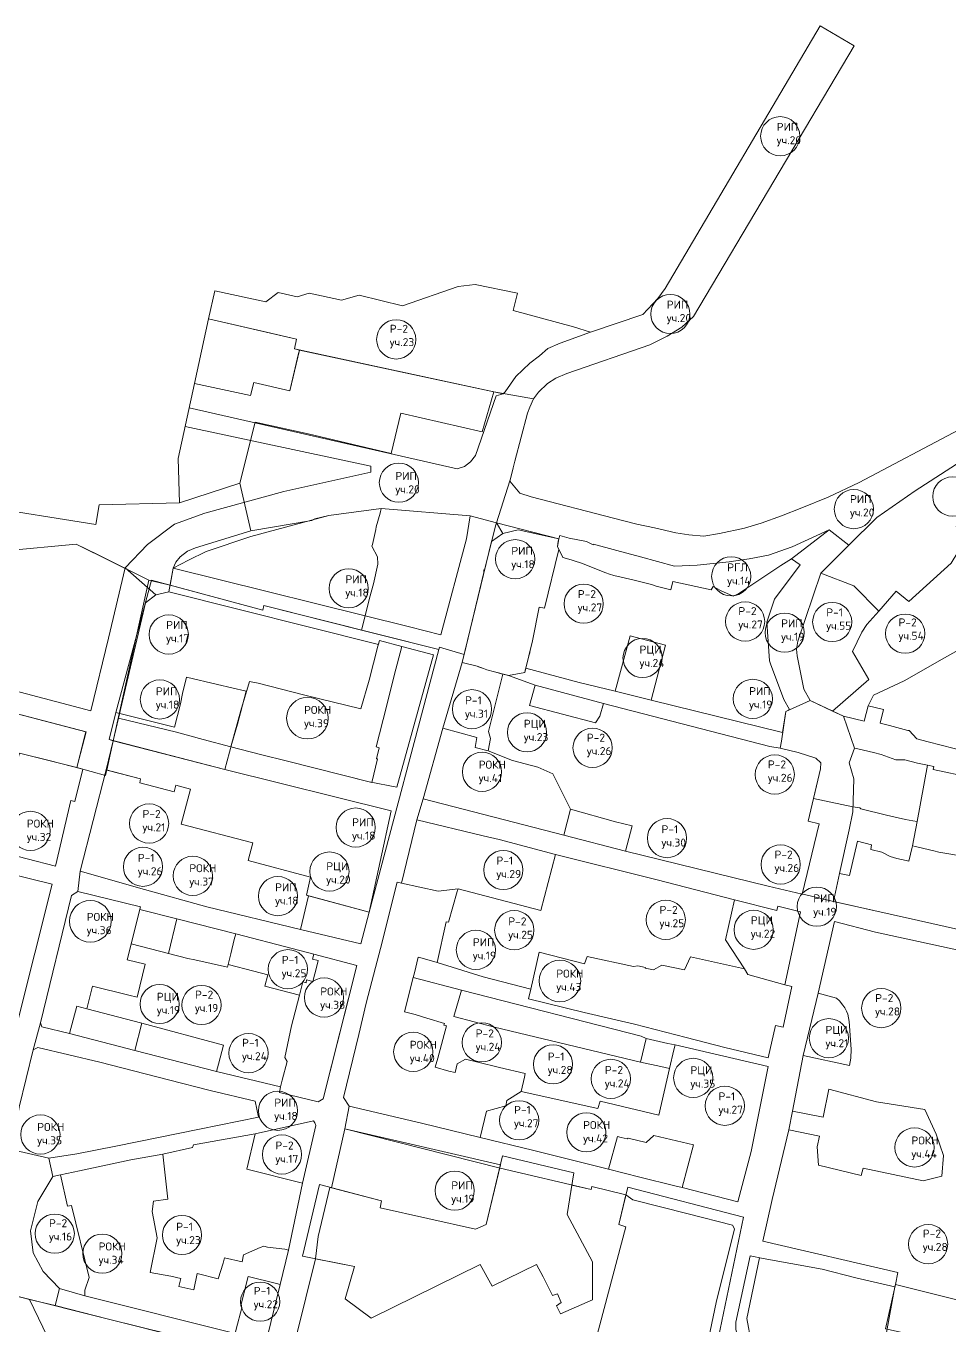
# Model space of a CAD drawing. Extents: x 1391407 to 1399948, y 354865 to 361044.
# Drawn here: x 1394904 to 1395657, y 359984 to 361044 of the extents above; entities that cross this region are included whole.
import ezdxf

# ---------------------------------------------------------------- set-up
doc = ezdxf.new("R2010")
doc.units = 0
doc.header["$MEASUREMENT"] = 0
doc.layers.add('Контура исторический центр для сайта', color=7, linetype='Continuous')
doc.styles.get("Standard").update_dxf_attribs({"font": 'simplex.shx'})

msp = doc.modelspace()

# ---------------------------------------------------------------- linework, layer by layer
at = {"layer": 'Контура исторический центр для сайта', "color": 37, "lineweight": 20, "true_color": 0x7f5f3f}
for points in [[(1395665, 360714.7), (1395583.8, 360671.5), (1395558.4, 360659.6), (1395536.9, 360650.9), (1395520.3, 360644.3), (1395503.7, 360638.4), (1395490.2, 360634.4), (1395469.8, 360630), (1395457, 360627.9), (1395444.8, 360628.9), (1395434.2, 360630.6), (1395416.7, 360634.5), (1395402.3, 360637.7), (1395383.4, 360642.6), (1395316.3, 360660), (1395307, 360662.8), (1395298.9, 360672.8), (1395299.4, 360674.6), (1395301.5, 360683.5), (1395302.8, 360688.9), (1395313.2, 360728.1), (1395315, 360733.1), (1395318.1, 360739.9), (1395322.2, 360745.4), (1395329.4, 360752.5), (1395336.4, 360756.7), (1395345.3, 360760.7), (1395412.9, 360784), (1395427.1, 360791), (1395439, 360798.3), (1395448.5, 360807.1), (1395579.7, 361028.1), (1395552, 361044.2), (1395425.5, 360830), (1395419.6, 360821.8), (1395407.2, 360808.8), (1395364.7, 360794.2), (1395339.8, 360785.2), (1395329.9, 360780.9), (1395322.9, 360775.1), (1395315.1, 360769.1), (1395303.8, 360758), (1395295.1, 360745.5), (1395293.3, 360744.1), (1395287.5, 360742.4), (1395270.9, 360693.7), (1395266.8, 360688.5), (1395261.9, 360684.7), (1395255.7, 360682.8), (1395037.3, 360732.6), (1395033.9, 360717.2), (1395185.3, 360685), (1395185.5, 360680), (1395114.4, 360664.4), (1395049.9, 360646.5), (1395025.3, 360637.5), (1395003.3, 360621.1), (1394984.9, 360602.1), (1395010.1, 360580), (1395020.7, 360582.4), (1395024.2, 360601.6), (1395036.6, 360608.3), (1395051.1, 360615.2), (1395087.6, 360627.6), (1395151.1, 360644.8), (1395193.9, 360650.5), (1395266.5, 360644.4), (1395287.8, 360638.6), (1395293.1, 360630), (1395305.6, 360632.9), (1395338.7, 360625.7), (1395339.5, 360628.4), (1395345.2, 360626.8), (1395347.2, 360626.3), (1395361.3, 360623.4), (1395366.7, 360620.8), (1395367, 360621.4), (1395386, 360616), (1395405.4, 360611), (1395433.1, 360603.3), (1395451.7, 360604.1), (1395477.6, 360606.8), (1395494.1, 360609.2), (1395509.8, 360612.4), (1395529, 360619.2), (1395559.4, 360632.9), (1395575.4, 360620.4), (1395598.3, 360643.1), (1395629.4, 360664.8), (1395700.7, 360710.9)], [(1395124.4, 359974.4), (1395140.2, 360038.1), (1395142.4, 360056.3), (1395152, 360096.4), (1395153.4, 360096), (1395164.3, 360144.2), (1395167.7, 360162.7), (1395163.2, 360169.7), (1395175.6, 360221), (1395181.7, 360246.8), (1395189.3, 360275.7), (1395193.3, 360291.4), (1395206.9, 360345.4), (1395210.5, 360344.7), (1395222.9, 360396.3), (1395228, 360413.5), (1395244, 360471), (1395259.8, 360524.7), (1395283.9, 360623.4), (1395293.1, 360630), (1395287.8, 360638.6), (1395266.5, 360644.4), (1395263.3, 360625.7), (1395242.6, 360547.4), (1395216.9, 360553.7), (1395024.2, 360601.6), (1395020.7, 360582.4), (1395191.5, 360539.4), (1395192.4, 360542.6), (1395210.8, 360537.8), (1395236.6, 360531.1), (1395206.5, 360423.1), (1395184, 360427.4), (1395117.3, 360444.2), (1395095.3, 360449.7), (1395071.3, 360455.8), (1395048.5, 360462), (1395026.9, 360467.9), (1394979.6, 360479.4), (1394975.2, 360460.9), (1395066.2, 360437.5), (1395202.1, 360403.6), (1395184, 360321.1), (1395177.1, 360295.2), (1395128.1, 360306.9), (1395051.7, 360325.3), (1395000.6, 360339.4), (1394948.3, 360354.3), (1394946.3, 360337.8), (1394997.5, 360325.2), (1394997, 360323.2), (1395027, 360315.4), (1395075.3, 360303.3), (1395121.3, 360291.4), (1395138.8, 360286.7), (1395173.9, 360277.5), (1395163.5, 360236.4), (1395146.5, 360168.5), (1395142.3, 360166.3), (1395110.8, 360173.7), (1395111.8, 360178.3), (1395059.6, 360190.9), (1394992.8, 360208.2), (1394939.5, 360222), (1394916.9, 360227.5), (1394915.9, 360230.7), (1394909.8, 360208.6), (1394913.7, 360210.6), (1394964.3, 360198.6), (1395020.2, 360184.1), (1395054.4, 360175.4), (1395091.1, 360166.8), (1395093.6, 360153.6), (1395045.7, 360143.8), (1394977.4, 360130.1), (1394945.4, 360123.7), (1394922.8, 360120.2), (1394926, 360105.3), (1394932.2, 360106.5), (1394947.7, 360109.9), (1394989.5, 360118.9), (1395015.7, 360123.5), (1395040, 360128.8), (1395040.6, 360131.1), (1395090.9, 360140.1), (1395138.5, 360150.7), (1395139.7, 360149.1), (1395140.6, 360146.8), (1395129.5, 360099.9), (1395118.2, 360045.1), (1395111.5, 360017.1), (1395100, 359970.7)], [(1395705.9, 360297.6), (1395632.2, 360314.2), (1395611.4, 360318.7), (1395562.9, 360329.8), (1395567.8, 360352.5), (1395575.6, 360388.1), (1395578.6, 360402.8), (1395579.4, 360429.9), (1395575.7, 360442.9), (1395580, 360454.9), (1395571.1, 360480.8), (1395561.9, 360485.1), (1395543.9, 360493.7), (1395538.7, 360502.9), (1395533.3, 360530.1), (1395532.7, 360535.6), (1395533.6, 360542), (1395552.5, 360597.6), (1395575.4, 360620.4), (1395559.4, 360632.9), (1395528.5, 360609.4), (1395535.6, 360604.4), (1395514.6, 360576.5), (1395508.5, 360557.7), (1395510.6, 360526.2), (1395511.5, 360523.7), (1395522.2, 360494.4), (1395527, 360486.4), (1395523.9, 360484.6), (1395521.3, 360467.6), (1395414, 360494), (1395384.6, 360501.4), (1395355.3, 360508.5), (1395311.8, 360520), (1395311, 360516.5), (1395297.8, 360514.2), (1395319.5, 360506.3), (1395375.3, 360491.2), (1395511, 360456.1), (1395519.4, 360454.8), (1395533.9, 360451.3), (1395548.5, 360446.7), (1395552.6, 360442.8), (1395552.3, 360438), (1395542.1, 360395.3), (1395551.2, 360393), (1395537.3, 360335.7), (1395537.3, 360335.7), (1395509.6, 360342.1), (1395393.2, 360370.7), (1395342.8, 360383.9), (1395228, 360413.5), (1395222.9, 360396.3), (1395276.9, 360383.3), (1395290, 360380.4), (1395336.1, 360368), (1395419.1, 360347.4), (1395482, 360331), (1395516.5, 360322.4), (1395517.3, 360325.8), (1395535.9, 360321.2), (1395523.1, 360261.6), (1395528.9, 360260.3), (1395521.7, 360227), (1395515.6, 360228.4), (1395509.6, 360202), (1395474.1, 360210.5), (1395442.7, 360218.6), (1395400.4, 360229.5), (1395359.4, 360239.1), (1395313.9, 360250.3), (1395316, 360258), (1395277, 360268.3), (1395239.4, 360279.8), (1395227.3, 360283.5), (1395224.1, 360284.3), (1395220.9, 360271.5), (1395219.9, 360267.7), (1395259.3, 360257.2), (1395405.8, 360219.9), (1395410, 360217.9), (1395427.6, 360213.9), (1395433.7, 360212.8), (1395509.5, 360195.1), (1395495.7, 360125.6), (1395484.9, 360084.5), (1395439.5, 360096.3), (1395433.4, 360097.7), (1395404.9, 360104.6), (1395379.2, 360111.1), (1395317.2, 360126.7), (1395274.7, 360137.2), (1395226.6, 360148.9), (1395167.7, 360162.7), (1395164.3, 360144.2), (1395291, 360112), (1395365, 360094.6), (1395365.7, 360097), (1395393.5, 360090.2), (1395399.2, 360086.2), (1395444.3, 360074.8), (1395480.3, 360065.5), (1395482.1, 360062.5), (1395467.2, 360002.4), (1395458.4, 359960.7)], [(1394898.4, 360161.7), (1394909.8, 360208.6), (1394915.9, 360230.7), (1394941.3, 360334.7), (1394946.3, 360337.8), (1394948.3, 360354.3), (1394969.5, 360437.2), (1394975.2, 360460.9), (1395001.5, 360573.5), (1395010.1, 360580), (1394984.9, 360602.1), (1394971.4, 360544.6), (1394957, 360485.3), (1394741.6, 360542.1)], [(1394812.5, 360504.9), (1394953.1, 360468.1), (1394945.6, 360438.9), (1394950.3, 360437.7), (1394943.9, 360411.4), (1394940.7, 360412.2), (1394928.2, 360358.6), (1394881.6, 360370.4)], [(1394868.9, 360357.8), (1394925.5, 360343.8), (1394897.2, 360231.3)], [(1395495.6, 359970.4), (1395492.1, 359989.3), (1395502.4, 360039), (1395553.5, 360029.5), (1395581.1, 360022.6), (1395613, 360015.1), (1395613.5, 360017.1), (1395615.3, 360026.9), (1395505.1, 360052.6), (1395512.7, 360086.5), (1395526.4, 360143.2), (1395529.4, 360158.7), (1395538.2, 360203.9), (1395550.2, 360254.9), (1395563.6, 360313.4), (1395597.1, 360304.7), (1395686, 360285.3)], [(1394895.5, 360007.8), (1394906.9, 360005), (1394927.8, 359999.9), (1394931.5, 360013.8), (1394918, 360027.7), (1394910, 360043), (1394907.8, 360060.9), (1394913.8, 360084.9), (1394926, 360105.3), (1394922.8, 360120.2), (1394893, 360127.1)], [(1395074.7, 359977), (1394952.1, 360007.9), (1394931.5, 360013.8), (1394927.8, 359999.9), (1394971.3, 359988.9), (1395093.5, 359958.5)]]:
    msp.add_lwpolyline(points, dxfattribs=at)
at = {"layer": 'Контура исторический центр для сайта', "color": 140, "lineweight": 20, "true_color": 0x00bfff}
for points in [[(1395301.6, 360811.9), (1395304.9, 360826), (1395270.6, 360833.1), (1395256.6, 360831.5), (1395211.2, 360815.7), (1395175.9, 360824.6), (1395161.5, 360820.5), (1395135.2, 360826.2), (1395125.4, 360823.2), (1395109.8, 360826.7), (1395099.7, 360819), (1395058, 360828), (1395053, 360805.2), (1395124.8, 360788.5), (1395123.1, 360780.6), (1395293.3, 360744.1), (1395295.1, 360745.5), (1395303.8, 360758), (1395315.1, 360769.1), (1395322.9, 360775.1), (1395329.9, 360780.9), (1395339.8, 360785.2), (1395364.7, 360794.2), (1395350.7, 360798.6), (1395301.6, 360811.9)], [(1395311.8, 360520), (1395355.3, 360508.5), (1395384.6, 360501.4), (1395396.9, 360546.6), (1395425.9, 360538.9), (1395414, 360494), (1395521.3, 360467.6), (1395523.9, 360484.6), (1395527, 360486.4), (1395522.2, 360494.4), (1395511.5, 360523.7), (1395510.6, 360526.2), (1395508.5, 360557.7), (1395514.6, 360576.5), (1395535.6, 360604.4), (1395528.5, 360609.4), (1395519.8, 360603.8), (1395485.7, 360580.9), (1395483.9, 360580.2), (1395481, 360578.9), (1395470.7, 360583.4), (1395464.6, 360586.8), (1395463.1, 360584), (1395431.7, 360590.8), (1395430, 360584.1), (1395418.2, 360587), (1395414.4, 360588.4), (1395399, 360592.2), (1395383.7, 360595.7), (1395380.1, 360596.7), (1395377.1, 360597.8), (1395366.9, 360602.1), (1395359.5, 360605.1), (1395357.2, 360605.8), (1395351.2, 360607.7), (1395348.7, 360608.6), (1395341.9, 360610.3), (1395338.8, 360616.9), (1395327.1, 360569.1), (1395322.6, 360569.9), (1395317.4, 360542.5), (1395311.8, 360520)], [(1395658.7, 360605.7), (1395624.4, 360574.5), (1395614, 360583), (1395599.7, 360566.6), (1395590, 360555.6), (1395586, 360549.6), (1395578.4, 360533.8), (1395591.7, 360510.8), (1395561.9, 360485.1), (1395571.1, 360480.8), (1395587.9, 360476.8)], [(1395587.9, 360476.8), (1395591, 360489.4), (1395595.5, 360498.1), (1395620.6, 360509.8), (1395653.3, 360528.6), (1395691.1, 360549.7)], [(1395509.6, 360342.1), (1395537.3, 360335.7), (1395551.2, 360393), (1395542.1, 360395.3), (1395552.3, 360438), (1395552.6, 360442.8), (1395548.5, 360446.7), (1395533.9, 360451.3), (1395519.4, 360454.8), (1395511, 360456.1), (1395375.3, 360491.2), (1395372.3, 360480.8), (1395368.6, 360475.4), (1395314.9, 360489.6), (1395319.5, 360506.3), (1395297.8, 360514.2), (1395293.2, 360515.3), (1395281.3, 360468.4), (1395283, 360462.8), (1395281.2, 360452.6), (1395300.9, 360444.8), (1395321.7, 360439.3), (1395333.8, 360433.8), (1395348.2, 360405), (1395384.9, 360394.8), (1395398.7, 360391.3), (1395393.2, 360370.7), (1395509.6, 360342.1)], [(1395128.1, 360306.9), (1395134.5, 360334.4), (1395132.8, 360334.9), (1395136.1, 360349.6), (1395085.3, 360363.1), (1395089, 360377.5), (1395030.6, 360392.9), (1395038.3, 360421.3), (1395026.3, 360424.6), (1395024.8, 360419.2), (1394996.8, 360426.5), (1394997.6, 360429.7), (1394969.5, 360437.2), (1394948.3, 360354.3), (1395000.6, 360339.4), (1395051.7, 360325.3), (1395128.1, 360306.9)], [(1395316, 360258), (1395322.7, 360288.4), (1395359.6, 360278.7), (1395361.9, 360284.7), (1395399.7, 360276.6), (1395403.3, 360277.3), (1395409.4, 360275.7), (1395409.3, 360275.4), (1395416, 360273.8), (1395422.7, 360277.6), (1395441.2, 360274), (1395446.2, 360284.6), (1395490.1, 360274.6), (1395474.6, 360298.4), (1395482, 360331), (1395419.1, 360347.4), (1395336.1, 360368), (1395324.1, 360322.3), (1395256.5, 360339.9), (1395255.9, 360337.9), (1395248.8, 360312.7), (1395246.9, 360313.2), (1395239.4, 360279.8), (1395239.4, 360279.8), (1395277, 360268.3), (1395316, 360258)], [(1394868.9, 360357.8), (1394925.5, 360343.8), (1394897.2, 360231.3), (1394793.6, 360258.6), (1394802.3, 360295.8), (1394850.6, 360283.8), (1394855.2, 360303.4), (1394868.9, 360357.8)], [(1395691.8, 359997.5), (1395613.5, 360017.1), (1395615.3, 360026.9), (1395505.1, 360052.6), (1395512.7, 360086.5), (1395526.4, 360143.2), (1395551.3, 360138.1), (1395549.6, 360129.4), (1395550.6, 360114.5), (1395585.4, 360106.1), (1395587.1, 360112.1), (1395636.1, 360101.6), (1395651.2, 360105.4), (1395652.6, 360122.4), (1395646.7, 360139.9), (1395637.3, 360159.9), (1395597.8, 360166.3), (1395558.9, 360176.6), (1395554.3, 360153.6), (1395529.4, 360158.7), (1395538.2, 360203.9), (1395575.9, 360195.8), (1395576.9, 360201.8), (1395577.2, 360209.3), (1395575.5, 360231.7), (1395574.4, 360237.8), (1395573.4, 360240.3), (1395572, 360243), (1395570.5, 360245.1), (1395567.7, 360248.5), (1395565.4, 360250.7), (1395550.2, 360254.9), (1395563.6, 360313.4), (1395597.1, 360304.7), (1395686, 360285.3)], [(1394958.4, 360260.7), (1394953.8, 360242.2), (1394998.5, 360230.3), (1395065.3, 360212.4), (1395061.2, 360197), (1395059.6, 360190.9), (1395111.8, 360178.3), (1395113.1, 360183.9), (1395117, 360199.1), (1395115.1, 360202.4), (1395120.7, 360228.1), (1395121.9, 360233.5), (1395127.1, 360253.2), (1395098.8, 360260.6), (1395101.3, 360269.7), (1395089.9, 360272.8), (1395069, 360278.3), (1395068.4, 360276.1), (1395041.7, 360282), (1395036.2, 360283.2), (1395020.3, 360287.3), (1394989.8, 360295), (1394986.5, 360282.2), (1395001.2, 360278.4), (1394994.7, 360251.7), (1394988, 360253.1), (1394958.4, 360260.7)], [(1395259.3, 360257.2), (1395219.9, 360267.7), (1395212.8, 360239.5), (1395221.6, 360237.4), (1395231.2, 360234.4), (1395245.4, 360230), (1395245, 360228.8), (1395247.2, 360228.2), (1395240, 360201.7), (1395237.8, 360194.4), (1395249.1, 360191.2), (1395254.3, 360190), (1395255.8, 360197.2), (1395262.6, 360201.1), (1395272.7, 360198.6), (1395290.3, 360194.2), (1395311.2, 360189.4), (1395310.7, 360186.3), (1395308.1, 360174.6), (1395370.7, 360160.7), (1395372.5, 360166.8), (1395420.3, 360155.4), (1395429, 360193.3), (1395422, 360195), (1395405.4, 360198.6), (1395286.3, 360227.1), (1395253.1, 360235.9), (1395259.3, 360257.2)], [(1395129.5, 360099.9), (1395140.6, 360146.8), (1395139.7, 360149.1), (1395138.5, 360150.7), (1395090.9, 360140.1), (1395084.2, 360111.1), (1395129.5, 360099.9)], [(1394952.1, 360007.9), (1394952, 360012.4), (1394955.6, 360022.8), (1394941.3, 360081.7), (1394937.8, 360081), (1394932.2, 360106.5), (1394926, 360105.3), (1394913.8, 360084.9), (1394907.8, 360060.9), (1394910, 360043), (1394918, 360027.7), (1394931.5, 360013.8), (1394952.1, 360007.9)]]:
    msp.add_lwpolyline(points, dxfattribs=at)
at = {"layer": 'Контура исторический центр для сайта', "color": 55, "lineweight": 20, "true_color": 0xa5a552}
for points in [[(1395053, 360805.2), (1395041.6, 360752.5), (1395087.2, 360742.5), (1395089.8, 360753.2), (1395119.3, 360746.4), (1395127.1, 360779.7), (1395123, 360780.6), (1395124.8, 360788.5), (1395100.2, 360794.2), (1395053, 360805.2)], [(1395127.1, 360779.7), (1395126.2, 360775.7), (1395119.3, 360746.4), (1395089.8, 360753.2), (1395087.2, 360742.5), (1395041.6, 360752.5), (1395028.3, 360691.2), (1395029.4, 360654.9), (1395078.6, 360671), (1395090.9, 360720.8), (1395134.2, 360711.2), (1395202.1, 360695.2), (1395209.8, 360728.3), (1395276.3, 360713.1), (1395285.8, 360745.7), (1395127.1, 360779.7)], [(1394865.3, 360652.7), (1394961.1, 360637.4), (1394963.8, 360653.5), (1395029.4, 360654.9), (1395078.6, 360671), (1395087.5, 360632.2), (1395042.4, 360618.4), (1395035.8, 360615.6), (1395029.7, 360610.9), (1395026.4, 360606.6), (1395024.2, 360601.6), (1395021.6, 360587.8), (1395004.4, 360591.8), (1394945.1, 360621.4), (1394887.1, 360615.9)], [(1395193.9, 360650.5), (1395167.5, 360646.8), (1395151.1, 360644.8), (1395139.6, 360642.1), (1395137.3, 360640.5), (1395087.5, 360632.2), (1395042.4, 360618.4), (1395035.8, 360615.6), (1395029.7, 360610.9), (1395026.4, 360606.6), (1395024.2, 360601.6), (1395021.6, 360587.9), (1395097.2, 360567.4), (1395098.1, 360571.2), (1395177.9, 360551.2), (1395180.9, 360563.8), (1395184.2, 360577.3), (1395187.5, 360588.8), (1395191.2, 360604.9), (1395190.9, 360610.9), (1395186.3, 360619.7), (1395186.8, 360621), (1395189.4, 360633.3), (1395189.7, 360635.5), (1395192.9, 360646.6), (1395193.9, 360650.5)], [(1395338.7, 360625.7), (1395287.8, 360638.6), (1395287, 360636.2), (1395278.1, 360600.2), (1395277.7, 360600.3), (1395277.5, 360598.3), (1395261.4, 360531.2), (1395259.8, 360524.7), (1395272, 360521.6), (1395277.4, 360519.8), (1395280.1, 360518.8), (1395286.4, 360517.1), (1395296.9, 360514.4), (1395297.8, 360514.2), (1395310.9, 360516.5), (1395311.6, 360519.5), (1395311.8, 360520), (1395314.3, 360530.1), (1395314.6, 360531.5), (1395314.7, 360531.6), (1395315.4, 360534.4), (1395317.4, 360542.5), (1395322.6, 360569.9), (1395327.1, 360569.1), (1395338.8, 360616.9), (1395337.7, 360619.3), (1395338.1, 360623.7), (1395338.7, 360625.7)], [(1395006.4, 360592), (1395097.2, 360567.4), (1395098.1, 360571.2), (1395240.9, 360535.3), (1395184, 360321.1), (1395132.8, 360334.9), (1395136.1, 360349.6), (1395085.3, 360363.1), (1395089, 360377.5), (1395030.6, 360392.9), (1395038.3, 360421.3), (1395026.3, 360424.6), (1395024.8, 360419.2), (1394996.8, 360426.5), (1394997.6, 360429.7), (1394980.6, 360434.1), (1394970, 360436.9), (1394975.3, 360460.9), (1394971.8, 360461.8), (1394977.4, 360483.8), (1395006.4, 360592)], [(1395691.1, 360549.7), (1395653.3, 360528.6), (1395620.6, 360509.8), (1395595.5, 360498.1), (1395591, 360489.4), (1395603.5, 360486.5), (1395600.9, 360475.3), (1395608.6, 360473.3), (1395617.6, 360470.9), (1395623.6, 360469.3), (1395624.5, 360469.1), (1395630.9, 360462.5), (1395640.2, 360459.9), (1395682.5, 360449.2)], [(1394710.1, 360525.1), (1394811.3, 360501.2), (1394812.5, 360504.9), (1394952.9, 360468.1), (1394945.6, 360438.9), (1394898.8, 360450.6), (1394884.5, 360394.9), (1394848.2, 360404), (1394847.4, 360400.6), (1394841.1, 360402), (1394836.7, 360386.2), (1394804.8, 360395.1), (1394802.3, 360397.3), (1394808.1, 360420.1), (1394740.3, 360439.1), (1394737, 360445.1), (1394738.8, 360452.8), (1394729.2, 360455.7), (1394694.6, 360465.1), (1394710.1, 360525.1)], [(1395034.9, 360512.8), (1395060.4, 360506.8), (1395083.7, 360501.2), (1395079.1, 360483.6), (1395076.6, 360474.3), (1395072, 360458.7), (1395066.2, 360437.3), (1394971.8, 360461.8), (1394977.4, 360483.8), (1395025.2, 360472), (1395030, 360491.1), (1395031.7, 360499.5), (1395034.9, 360512.8)], [(1395682.5, 360449.2), (1395640.2, 360459.9), (1395630.9, 360462.5), (1395624.5, 360469.1), (1395623.6, 360469.3), (1395617.6, 360470.9), (1395608.6, 360473.3), (1395600.9, 360475.3), (1395603.5, 360486.5), (1395591, 360489.4), (1395587.9, 360476.8), (1395571.1, 360480.8), (1395580, 360454.9), (1395582.7, 360454.3), (1395595.4, 360451.2), (1395601.6, 360449.7), (1395613.6, 360445.3), (1395620.9, 360445.2), (1395631.3, 360442.6), (1395639.6, 360440.9), (1395644.6, 360439.8), (1395644.1, 360437.5), (1395658.3, 360434.3)], [(1395660.3, 360368.1), (1395648.8, 360369.8), (1395644.6, 360370.9), (1395631.9, 360373.9), (1395629.7, 360374.5), (1395627.4, 360375), (1395627.1, 360374.1), (1395627.1, 360373.9), (1395624.4, 360362.5), (1395622.2, 360363), (1395614.4, 360364.9), (1395609, 360366.3), (1395602.2, 360369.9), (1395593.3, 360372), (1395593.9, 360376), (1395582.4, 360378.8), (1395576, 360350.9), (1395567.8, 360352.5), (1395562.9, 360329.8), (1395564.3, 360329.5), (1395611.4, 360318.7), (1395632.2, 360314.2), (1395705.9, 360297.6)], [(1395153.4, 360096), (1395194.1, 360085.5), (1395193, 360079.7), (1395270.7, 360062.2), (1395279.6, 360066), (1395291.2, 360114.8), (1395164.3, 360144.2), (1395153.4, 360096)], [(1395124.4, 359974.4), (1395140.2, 360038.1), (1395172.1, 360031.9), (1395164.4, 360005.3), (1395185.7, 359989.6), (1395274.6, 360033.3), (1395284.5, 360015.7), (1395320.4, 360033.3), (1395326.1, 360023.5), (1395333.6, 360008.2), (1395337.8, 360009.4), (1395340.6, 360002.3), (1395336.9, 359999.8), (1395340.1, 359993.2), (1395366.2, 360004.6), (1395366.1, 360035.6), (1395345.5, 360074.2), (1395349.3, 360098.1), (1395365, 360094.6), (1395365.7, 360097), (1395393.5, 360090.2), (1395387.7, 360066), (1395393.5, 360064.2), (1395365, 359957.5)], [(1395691.8, 359997.5), (1395645, 360009.3), (1395613.5, 360017.1), (1395612.7, 360013.7), (1395605.2, 359980.9), (1395631, 359975.1), (1395633.1, 359968.4), (1395631.5, 359961.2), (1395648.3, 359956.9), (1395646.4, 359949), (1395678.5, 359941.1)], [(1395073.5, 359880.8), (1395074.4, 359880.6), (1395088.9, 359939), (1395093.8, 359958.2), (1394971.3, 359988.9), (1394895.5, 360007.8), (1394881, 359997.8), (1394884.3, 359984.4), (1394908.5, 359918.8), (1394911.6, 359891.9), (1394911.8, 359890.6), (1394913.2, 359890.4), (1394944.5, 359882.6), (1394949.2, 359867.9), (1394950.5, 359880.4), (1394947.3, 359898), (1394980.7, 359890.3), (1394975.9, 359871.9), (1395064.4, 359849.3), (1395065.1, 359852.3), (1395067.9, 359852.8), (1395072, 359868.8), (1395070.7, 359869.1), (1395073.5, 359880.8)]]:
    msp.add_lwpolyline(points, dxfattribs=at)
at = {"layer": 'Контура исторический центр для сайта', "color": 7, "lineweight": 20}
for points in [[(1395285.8, 360745.7), (1395276.3, 360713.1), (1395209.8, 360728.3), (1395202.1, 360695.2), (1395134.2, 360711.2), (1395090.9, 360720.8), (1395078.6, 360671), (1395087.5, 360632.2), (1395137.3, 360640.5), (1395139.6, 360642.1), (1395151.1, 360644.8), (1395167.5, 360646.8), (1395193.9, 360650.5), (1395266.5, 360644.4), (1395287.8, 360638.6), (1395298.9, 360672.9), (1395299.4, 360674.6), (1395301.5, 360683.5), (1395302.8, 360688.9), (1395313.2, 360728.1), (1395315, 360733.1), (1395318.1, 360739.9), (1395285.8, 360745.7)], [(1395193.9, 360650.5), (1395192.9, 360646.6), (1395189.7, 360635.5), (1395189.4, 360633.3), (1395186.8, 360621), (1395186.3, 360619.7), (1395190.9, 360610.9), (1395191.2, 360604.9), (1395187.5, 360588.8), (1395184.2, 360577.3), (1395180.9, 360563.8), (1395177.9, 360551.2), (1395240.9, 360535.3), (1395241.4, 360537.1), (1395261.4, 360531.2), (1395277.5, 360598.3), (1395277.7, 360600.3), (1395278.1, 360600.2), (1395287, 360636.2), (1395287.8, 360638.6), (1395266.5, 360644.4), (1395193.9, 360650.5)], [(1394726.3, 360597.8), (1394753, 360589.7), (1394760.2, 360612), (1394771.5, 360610.7), (1394794.3, 360604.5), (1394797.3, 360615.3), (1394803, 360626.1), (1394859.5, 360630.4), (1394864.2, 360612), (1394887.1, 360615.9), (1394945.1, 360621.4), (1394962.5, 360612.8), (1395004.4, 360591.8), (1394968.9, 360432.5), (1394945.6, 360438.9), (1394952.9, 360468.1), (1394812.5, 360504.9), (1394811.3, 360501.2), (1394710.1, 360525.1), (1394718.3, 360557.1), (1394726.3, 360597.8)], [(1395034.9, 360512.8), (1395060.4, 360506.8), (1395083.7, 360501.2), (1395079.1, 360483.6), (1395076.6, 360474.3), (1395072, 360458.7), (1395066.2, 360437.3), (1394971.8, 360461.8), (1394977.4, 360483.8), (1395025.2, 360472), (1395030, 360491.1), (1395031.7, 360499.5), (1395034.9, 360512.8)], [(1395631.1, 360394.9), (1395639.6, 360440.9), (1395631.3, 360442.6), (1395620.9, 360445.2), (1395613.6, 360445.3), (1395601.6, 360449.7), (1395595.4, 360451.2), (1395582.7, 360454.3), (1395580, 360454.9), (1395571.1, 360480.8), (1395543.9, 360493.7), (1395523.9, 360484.6), (1395520.3, 360460.6), (1395519.4, 360454.8), (1395533.9, 360451.3), (1395548.5, 360446.7), (1395552.6, 360442.8), (1395552.3, 360438), (1395546.5, 360413.6), (1395578.7, 360407), (1395580.6, 360406.7), (1395582.4, 360406.4), (1395584.4, 360406.1), (1395585.1, 360405.2), (1395606.2, 360400.2), (1395621.6, 360396.6), (1395627.6, 360395.5), (1395631.1, 360394.9)], [(1395631.1, 360394.9), (1395639.6, 360440.9), (1395631.3, 360442.6), (1395620.9, 360445.2), (1395613.6, 360445.3), (1395601.6, 360449.7), (1395595.4, 360451.2), (1395582.7, 360454.3), (1395580, 360454.9), (1395571.1, 360480.8), (1395543.9, 360493.7), (1395523.9, 360484.6), (1395520.3, 360460.6), (1395519.4, 360454.8), (1395533.9, 360451.3), (1395548.5, 360446.7), (1395552.6, 360442.8), (1395552.3, 360438), (1395546.5, 360413.6), (1395578.7, 360407), (1395580.6, 360406.7), (1395582.4, 360406.4), (1395584.4, 360406.1), (1395585.1, 360405.2), (1395606.2, 360400.2), (1395621.6, 360396.6), (1395627.6, 360395.5), (1395631.1, 360394.9)], [(1395669.3, 360366), (1395688.8, 360379.3), (1395688.4, 360386.3), (1395688.2, 360390.9), (1395686.3, 360425.1), (1395686.2, 360428.2), (1395666.5, 360432.7), (1395660.6, 360433.8), (1395658.3, 360434.3), (1395644.1, 360437.5), (1395644.6, 360439.8), (1395639.6, 360440.9), (1395631.1, 360394.9), (1395627.4, 360375), (1395629.7, 360374.5), (1395631.9, 360373.9), (1395644.6, 360370.9), (1395648.8, 360369.8), (1395660.3, 360368.1), (1395669.3, 360366)], [(1395669.3, 360366), (1395688.8, 360379.3), (1395688.4, 360386.3), (1395688.2, 360390.9), (1395686.3, 360425.1), (1395686.2, 360428.2), (1395666.5, 360432.7), (1395660.6, 360433.8), (1395658.3, 360434.3), (1395644.1, 360437.5), (1395644.6, 360439.8), (1395639.6, 360440.9), (1395631.1, 360394.9), (1395627.4, 360375), (1395629.7, 360374.5), (1395631.9, 360373.9), (1395644.6, 360370.9), (1395648.8, 360369.8), (1395660.3, 360368.1), (1395669.3, 360366)], [(1395624.4, 360362.5), (1395627.1, 360373.9), (1395627.1, 360374.1), (1395627.4, 360375), (1395631.1, 360394.9), (1395627.6, 360395.5), (1395621.6, 360396.6), (1395606.2, 360400.2), (1395585.1, 360405.2), (1395584.4, 360406.1), (1395582.4, 360406.4), (1395580.6, 360406.7), (1395578.7, 360407), (1395546.5, 360413.6), (1395542.1, 360395.3), (1395551.2, 360393.1), (1395537.3, 360335.7), (1395539.1, 360335.3), (1395562.9, 360329.8), (1395567.8, 360352.5), (1395576, 360350.9), (1395582.4, 360378.8), (1395593.9, 360376), (1395593.3, 360372), (1395602.2, 360369.9), (1395609, 360366.3), (1395614.4, 360364.9), (1395622.2, 360363), (1395624.4, 360362.5)], [(1395624.4, 360362.5), (1395627.1, 360373.9), (1395627.1, 360374.1), (1395627.4, 360375), (1395631.1, 360394.9), (1395627.6, 360395.5), (1395621.6, 360396.6), (1395606.2, 360400.2), (1395585.1, 360405.2), (1395584.4, 360406.1), (1395582.4, 360406.4), (1395580.6, 360406.7), (1395578.7, 360407), (1395546.5, 360413.6), (1395542.1, 360395.3), (1395551.2, 360393.1), (1395537.3, 360335.7), (1395539.1, 360335.3), (1395562.9, 360329.8), (1395567.8, 360352.5), (1395576, 360350.9), (1395582.4, 360378.8), (1395593.9, 360376), (1395593.3, 360372), (1395602.2, 360369.9), (1395609, 360366.3), (1395614.4, 360364.9), (1395622.2, 360363), (1395624.4, 360362.5)], [(1395350.9, 360108.3), (1395345.5, 360074.2), (1395366.1, 360035.6), (1395366.2, 360004.6), (1395340.1, 359993.2), (1395336.9, 359999.8), (1395340.6, 360002.3), (1395337.8, 360009.4), (1395333.6, 360008.2), (1395326.1, 360023.5), (1395320.4, 360033.3), (1395284.5, 360015.7), (1395274.6, 360033.3), (1395185.7, 359989.6), (1395164.4, 360005.3), (1395172.1, 360031.9), (1395129.7, 360040.2), (1395143.4, 360098.6), (1395194.1, 360085.5), (1395193, 360079.7), (1395270.7, 360062.2), (1395279.6, 360066), (1395292.9, 360122), (1395350.9, 360108.3)], [(1395395, 360096.6), (1395387.7, 360066), (1395393.5, 360064.2), (1395365, 359957.5), (1395378.3, 359926.3), (1395464.8, 359954.6), (1395489.5, 360072), (1395395, 360096.6)], [(1395494.8, 360040.4), (1395505.4, 360038.4), (1395553.5, 360029.5), (1395581.1, 360022.6), (1395613, 360015.1), (1395606.1, 359977.9), (1395597, 359940.7), (1395593.9, 359929.7), (1395502.4, 359954.2), (1395494.9, 359959.6), (1395488.8, 359966.7), (1395485.4, 359972.9), (1395483.2, 359980.3), (1395483.1, 359986.3), (1395494.8, 360040.4)]]:
    msp.add_lwpolyline(points, dxfattribs=at)
at = {"layer": 'Контура исторический центр для сайта', "color": 30, "lineweight": 20, "true_color": 0xff7f00}
for points in [[(1395552.5, 360597.6), (1395579.3, 360587.4), (1395599.7, 360566.6), (1395614, 360583), (1395624.4, 360574.5), (1395658.7, 360605.7), (1395670.5, 360625), (1395663, 360635.7), (1395718.3, 360686.5), (1395721.9, 360683), (1395757.6, 360705.3), (1395739.5, 360735.4), (1395724.8, 360726.3), (1395700.7, 360710.9), (1395629.4, 360664.8), (1395598.3, 360643.1), (1395575.4, 360620.4), (1395552.5, 360597.6)], [(1395384.6, 360501.4), (1395414, 360494), (1395425.9, 360539), (1395396.9, 360546.6), (1395384.6, 360501.4)], [(1395319.5, 360506.3), (1395375.3, 360491.2), (1395372.3, 360480.8), (1395368.6, 360475.4), (1395314.9, 360489.6), (1395319.5, 360506.3)], [(1395128.1, 360306.9), (1395134.5, 360334.4), (1395184, 360321.1), (1395177.1, 360295.2), (1395128.1, 360306.9)], [(1395482, 360331), (1395474.6, 360298.4), (1395490.1, 360274.6), (1395493, 360270.2), (1395523.1, 360261.6), (1395535.9, 360321.2), (1395517.3, 360325.8), (1395516.5, 360322.4), (1395482, 360331)], [(1395565.4, 360250.7), (1395550.2, 360254.9), (1395538.2, 360203.9), (1395575.9, 360195.8), (1395576.9, 360201.8), (1395577.2, 360209.3), (1395575.5, 360231.7), (1395574.4, 360237.8), (1395573.4, 360240.3), (1395572, 360243), (1395570.5, 360245.1), (1395567.7, 360248.5), (1395565.4, 360250.7)], [(1394939.5, 360222), (1394992.8, 360208.2), (1394998.5, 360230.3), (1394953.8, 360242.2), (1394945.4, 360244.2), (1394939.5, 360222)], [(1395429, 360193.3), (1395422, 360195), (1395405.4, 360198.6), (1395410, 360217.9), (1395427.6, 360213.9), (1395433.7, 360212.8), (1395432.6, 360208.7), (1395429, 360193.3)]]:
    msp.add_lwpolyline(points, dxfattribs=at)
at = {"layer": 'Контура исторический центр для сайта', "color": 76, "lineweight": 20, "true_color": 0x3f7f00}
msp.add_lwpolyline([(1395481, 360578.9), (1395470.7, 360583.4), (1395464.6, 360586.8), (1395463.1, 360584), (1395431.7, 360590.8), (1395430, 360584.1), (1395418.2, 360587), (1395414.4, 360588.4), (1395399, 360592.2), (1395383.7, 360595.7), (1395380.1, 360596.7), (1395377.1, 360597.8), (1395366.9, 360602.1), (1395359.5, 360605.1), (1395357.2, 360605.8), (1395351.2, 360607.7), (1395348.7, 360608.6), (1395341.9, 360610.3), (1395337.7, 360619.3), (1395338.7, 360625.7), (1395339.5, 360628.4), (1395345.2, 360626.8), (1395347.2, 360626.3), (1395361.3, 360623.4), (1395366.7, 360620.8), (1395367, 360621.4), (1395386, 360616), (1395405.4, 360611), (1395433.1, 360603.3), (1395451.7, 360604.1), (1395477.6, 360606.8), (1395494.1, 360609.2), (1395509.8, 360612.4), (1395529, 360619.2), (1395559.4, 360632.9), (1395528.5, 360609.4), (1395519.8, 360603.8), (1395485.7, 360580.9), (1395483.9, 360580.2), (1395481, 360578.9)], dxfattribs=at)
at = {"layer": 'Контура исторический центр для сайта', "color": 40, "lineweight": 20, "true_color": 0xf8d731}
for points in [[(1395599.7, 360566.6), (1395590, 360555.6), (1395586, 360549.6), (1395578.4, 360533.8), (1395591.7, 360510.8), (1395561.9, 360485.1), (1395543.9, 360493.7), (1395538.7, 360502.9), (1395533.3, 360530.1), (1395532.7, 360535.6), (1395533.6, 360542), (1395552.5, 360597.6), (1395579.3, 360587.4), (1395599.7, 360566.6)], [(1395281.2, 360452.6), (1395283, 360462.8), (1395281.3, 360468.4), (1395293.2, 360515.3), (1395286.4, 360517.1), (1395280.1, 360518.8), (1395277.4, 360519.8), (1395273.3, 360521.1), (1395272, 360521.6), (1395259.8, 360524.7), (1395244, 360471), (1395271.8, 360463.4), (1395270.6, 360455.3), (1395281.2, 360452.6)], [(1395342.8, 360383.9), (1395393.2, 360370.7), (1395398.7, 360391.3), (1395384.9, 360394.8), (1395348.2, 360405), (1395342.8, 360383.9)], [(1395210.5, 360344.7), (1395222.9, 360396.3), (1395276.9, 360383.3), (1395290, 360380.4), (1395336.1, 360368), (1395324.1, 360322.3), (1395256.5, 360339.9), (1395240.4, 360338.2), (1395210.5, 360344.7)], [(1395020.3, 360287.3), (1395027, 360315.4), (1394997, 360323.2), (1394989.8, 360295), (1395020.3, 360287.3)], [(1395075.3, 360303.3), (1395074, 360298.6), (1395071.2, 360287.1), (1395069, 360278.3), (1395089.9, 360272.8), (1395101.3, 360269.7), (1395098.8, 360260.6), (1395127.1, 360253.2), (1395129.9, 360264), (1395132.5, 360263.4), (1395133, 360265.8), (1395138.1, 360264.4), (1395141.2, 360276.8), (1395142.4, 360281.5), (1395137.9, 360282.7), (1395138.8, 360286.7), (1395121.3, 360291.4), (1395075.3, 360303.3)], [(1395410, 360217.9), (1395405.8, 360219.9), (1395259.3, 360257.2), (1395253.1, 360235.9), (1395286.3, 360227.1), (1395405.4, 360198.6), (1395410, 360217.9)], [(1394992.8, 360208.2), (1395059.6, 360190.9), (1395061.2, 360197), (1395065.3, 360212.4), (1394998.5, 360230.3), (1394992.8, 360208.2)], [(1395274.7, 360137.2), (1395317.2, 360126.7), (1395379.2, 360111.1), (1395386.5, 360137.9), (1395389.5, 360137.1), (1395394.5, 360135.9), (1395395.4, 360136.6), (1395410, 360132.9), (1395416.3, 360138.6), (1395448.7, 360131.2), (1395439.5, 360096.3), (1395484.9, 360084.5), (1395495.7, 360125.6), (1395509.5, 360195.1), (1395433.7, 360212.8), (1395432.6, 360208.7), (1395429, 360193.3), (1395420.3, 360155.4), (1395372.5, 360166.8), (1395370.7, 360160.7), (1395308.1, 360174.6), (1395296.4, 360167.3), (1395295.4, 360163), (1395279.8, 360158.7), (1395274.7, 360137.2)], [(1395118.2, 360045.1), (1395129.5, 360099.9), (1395084.2, 360111.1), (1395090.9, 360140.1), (1395040.6, 360131.1), (1395040, 360128.8), (1395015.7, 360123.5), (1395019.8, 360086.8), (1395008, 360085), (1395006.9, 360076.6), (1395011, 360055.2), (1395005.3, 360027), (1395022.3, 360023.9), (1395030.5, 360022.1), (1395028.8, 360015.4), (1395041, 360012.8), (1395043.8, 360026.2), (1395060.8, 360021.7), (1395064.9, 360034.6), (1395065.9, 360038.8), (1395080.3, 360035.5), (1395081.5, 360041.3), (1395095.2, 360047.2), (1395098, 360048.3), (1395101.1, 360047.5), (1395115.2, 360045.9), (1395118.2, 360045.1)], [(1395074.7, 359977), (1395100, 359970.7), (1395111.5, 360017.1), (1395108.3, 360017.8), (1395085.3, 360023.7), (1395079.6, 360001), (1395080.1, 359998), (1395075.6, 359980.7), (1395074.7, 359977)]]:
    msp.add_lwpolyline(points, dxfattribs=at)
at = {"layer": 'Контура исторический центр для сайта', "color": 14, "lineweight": 20, "true_color": 0xa50000}
for points in [[(1395071.3, 360455.8), (1395095.3, 360449.7), (1395117.3, 360444.2), (1395186.1, 360426.9), (1395190.9, 360446), (1395189.9, 360446.2), (1395192.3, 360455.2), (1395189.7, 360455.9), (1395198.1, 360488.7), (1395204.3, 360514.1), (1395210.8, 360537.8), (1395192.4, 360542.6), (1395191.2, 360538.1), (1395183.9, 360510.3), (1395177.3, 360486.9), (1395131.6, 360498), (1395093.5, 360507.8), (1395086.3, 360509.2), (1395079.4, 360485.6), (1395071.3, 360455.8)], [(1395228, 360413.5), (1395342.8, 360383.9), (1395348.2, 360405), (1395333.8, 360433.8), (1395321.7, 360439.3), (1395300.9, 360444.8), (1395281.2, 360452.6), (1395270.6, 360455.3), (1395271.8, 360463.4), (1395244, 360471), (1395228, 360413.5)], [(1394898.8, 360450.6), (1394923, 360444.8), (1394950.3, 360437.7), (1394943.9, 360411.4), (1394940.7, 360412.2), (1394928.2, 360358.6), (1394881.6, 360370.4), (1394887.4, 360394.2), (1394884.5, 360394.9), (1394898.8, 360450.6)], [(1394946.3, 360337.8), (1394941.3, 360334.7), (1394915.9, 360230.7), (1394916.9, 360227.5), (1394939.5, 360222), (1394945.4, 360244.2), (1394953.8, 360242.2), (1394958.4, 360260.7), (1394988, 360253.1), (1394994.7, 360251.7), (1395001.2, 360278.4), (1394986.5, 360282.2), (1394997.5, 360325.2), (1394946.3, 360337.8)], [(1395189.3, 360275.7), (1395193.3, 360291.4), (1395206.9, 360345.4), (1395210.5, 360344.7), (1395240.4, 360338.2), (1395256.5, 360339.9), (1395255.9, 360337.9), (1395248.8, 360312.7), (1395246.9, 360313.2), (1395239.4, 360279.8), (1395227.3, 360283.5), (1395224.1, 360284.3), (1395220.9, 360271.5), (1395219.9, 360267.7), (1395212.8, 360239.5), (1395221.6, 360237.4), (1395231.2, 360234.4), (1395245.4, 360230), (1395245, 360228.8), (1395247.2, 360228.2), (1395240, 360201.7), (1395237.8, 360194.4), (1395249.1, 360191.2), (1395254.3, 360190), (1395255.8, 360197.2), (1395262.6, 360201.1), (1395272.7, 360198.6), (1395290.3, 360194.2), (1395311.2, 360189.4), (1395310.7, 360186.3), (1395308.1, 360174.6), (1395296.4, 360167.3), (1395295.4, 360163), (1395279.8, 360158.7), (1395274.7, 360137.2), (1395226.6, 360148.9), (1395167.7, 360162.7), (1395163.2, 360169.7), (1395175.6, 360221), (1395181.7, 360246.8), (1395189.3, 360275.7)], [(1395036.2, 360283.2), (1395041.7, 360282), (1395068.4, 360276.1), (1395069, 360278.3), (1395071.2, 360287.1), (1395074, 360298.6), (1395075.3, 360303.3), (1395027, 360315.4), (1395020.3, 360287.3), (1395036.2, 360283.2)], [(1395142.4, 360281.5), (1395141.2, 360276.8), (1395138.1, 360264.4), (1395133, 360265.8), (1395132.5, 360263.4), (1395129.9, 360264), (1395127.1, 360253.2), (1395121.9, 360233.5), (1395120.7, 360228.1), (1395115.1, 360202.4), (1395117, 360199.1), (1395113.1, 360183.9), (1395111.8, 360178.3), (1395110.8, 360173.7), (1395142.3, 360166.3), (1395146.5, 360168.5), (1395173.9, 360277.5), (1395138.8, 360286.7), (1395137.9, 360282.7), (1395142.4, 360281.5)], [(1395313.9, 360250.3), (1395359.4, 360239.1), (1395400.4, 360229.5), (1395442.7, 360218.6), (1395474.1, 360210.5), (1395509.6, 360202), (1395515.6, 360228.4), (1395521.7, 360227), (1395528.9, 360260.3), (1395523.1, 360261.6), (1395499.7, 360268.3), (1395493, 360270.2), (1395490.1, 360274.6), (1395446.2, 360284.6), (1395441.2, 360274), (1395422.7, 360277.6), (1395416, 360273.8), (1395409.3, 360275.4), (1395409.4, 360275.7), (1395403.3, 360277.3), (1395399.7, 360276.6), (1395361.9, 360284.7), (1395359.6, 360278.7), (1395322.7, 360288.4), (1395316, 360258), (1395313.9, 360250.3)], [(1394913.7, 360210.6), (1394909.8, 360208.6), (1394898.4, 360161.7), (1394893, 360127.1), (1394922.8, 360120.2), (1394945.4, 360123.7), (1394977.4, 360130.1), (1395045.7, 360143.8), (1395093.6, 360153.6), (1395091.1, 360166.8), (1395054.4, 360175.4), (1395020.2, 360184.1), (1394964.3, 360198.6), (1394913.7, 360210.6)], [(1395554.3, 360153.6), (1395558.9, 360176.6), (1395597.8, 360166.3), (1395637.3, 360159.9), (1395646.7, 360139.9), (1395652.6, 360122.4), (1395651.2, 360105.4), (1395636.1, 360101.6), (1395587.1, 360112.1), (1395585.4, 360106.1), (1395550.6, 360114.5), (1395549.6, 360129.4), (1395551.3, 360138.1), (1395526.4, 360143.2), (1395529.4, 360158.7), (1395554.3, 360153.6)], [(1395433.4, 360097.7), (1395404.9, 360104.6), (1395379.2, 360111.1), (1395386.5, 360137.9), (1395389.5, 360137.1), (1395394.5, 360135.9), (1395395.4, 360136.6), (1395410, 360132.9), (1395416.3, 360138.6), (1395448.7, 360131.2), (1395439.5, 360096.3), (1395433.4, 360097.7)], [(1395075.6, 359980.7), (1395080.1, 359998), (1395079.6, 360001), (1395085.3, 360023.7), (1395108.3, 360017.8), (1395111.5, 360017.1), (1395118.2, 360045.1), (1395115.2, 360045.9), (1395101.1, 360047.5), (1395098, 360048.3), (1395095.2, 360047.2), (1395081.5, 360041.3), (1395080.3, 360035.5), (1395066, 360038.8), (1395064.9, 360034.6), (1395060.8, 360021.7), (1395043.8, 360026.2), (1395041, 360012.8), (1395028.8, 360015.4), (1395030.5, 360022.1), (1395022.3, 360023.9), (1395005.3, 360027), (1395011, 360055.2), (1395006.9, 360076.6), (1395008, 360085), (1395019.8, 360086.8), (1395015.7, 360123.5), (1394989.5, 360118.9), (1394947.7, 360109.9), (1394932.2, 360106.5), (1394937.8, 360081), (1394941.3, 360081.7), (1394955.6, 360022.8)], [(1394955.6, 360022.8), (1394952, 360012.4), (1394952.1, 360007.9), (1395074.7, 359977)], [(1394906.9, 360005), (1394932.3, 359952.5), (1394939.2, 359917.1), (1394947.3, 359898), (1394980.7, 359890.3), (1394975.9, 359871.9), (1395069.6, 359847.9), (1395078.6, 359884.4), (1395075.5, 359885.2), (1395093.5, 359958.5), (1394971.3, 359988.9), (1394927.8, 359999.9), (1394906.9, 360005)]]:
    msp.add_lwpolyline(points, dxfattribs=at)
at = {"layer": 'Контура исторический центр для сайта', "color": 37, "lineweight": 0, "true_color": 0x7f5f3f}
for centre in [(1395519.4, 360954.2), (1395429.7, 360809.1), (1395208.3, 360671.5), (1395579.5, 360649.9), (1395303.1, 360609), (1395167.3, 360585.2), (1395020.5, 360547.6), (1395523, 360549.1), (1395013.3, 360494.6), (1395497, 360495), (1395173, 360390), (1395109.6, 360334.1), (1395549.2, 360325.5), (1395271.1, 360290.2), (1395109.6, 360158.9), (1395253.8, 360093.7)]:
    msp.add_circle(centre, 16, dxfattribs=at)
at = {"layer": 'Контура исторический центр для сайта', "color": 131, "lineweight": 0, "true_color": 0x7fffff}
for centre in [(1395206.1, 360788.4), (1395359, 360572.7), (1395490.7, 360558.2), (1395621.3, 360548.3), (1395366.3, 360455.1), (1395514.9, 360433.3), (1395004.5, 360393.3), (1395519.7, 360359.9), (1395426, 360314.7), (1395302.4, 360306.3), (1395047.2, 360245.2), (1395601.8, 360242.7), (1395275.9, 360214.7), (1395381.2, 360184.9), (1395112.9, 360123.2), (1394927.5, 360058.6), (1395640, 360050)]:
    msp.add_circle(centre, 16, dxfattribs=at)
at = {"layer": 'Контура исторический центр для сайта', "color": 30, "lineweight": 0, "true_color": 0xff7f00}
for centre in [(1395659.8, 360660.2), (1395407.1, 360528.4), (1395312.8, 360467.7), (1395151.6, 360354.1), (1395497.7, 360306.6), (1395013.1, 360246), (1395559.1, 360218.1), (1395448.4, 360185.7)]:
    msp.add_circle(centre, 16, dxfattribs=at)
at = {"layer": 'Контура исторический центр для сайта', "color": 76, "lineweight": 0, "true_color": 0x3f7f00}
msp.add_circle((1395479.4, 360595), 16, dxfattribs=at)
at = {"layer": 'Контура исторический центр для сайта', "color": 2, "lineweight": 0, "true_color": 0xffff00}
for centre in [(1395561.8, 360557.8), (1395267.9, 360486.6), (1395427, 360381.4), (1394999.5, 360358), (1395293.5, 360355.4), (1395117.7, 360274.4), (1395085.6, 360205.9), (1395334, 360196.8), (1395474.2, 360163), (1395306.4, 360151.1), (1395031.3, 360057.5), (1395095.1, 360003.1)]:
    msp.add_circle(centre, 16, dxfattribs=at)
at = {"layer": 'Контура исторический центр для сайта', "color": 14, "lineweight": 0, "true_color": 0xa50000}
for centre, radius in [((1395133.7, 360479.3), 17), ((1395276.1, 360435.5), 16), ((1394907.7, 360387.3), 16), ((1395040.2, 360350.6), 16), ((1394956.5, 360313.5), 17), ((1395339.6, 360264.8), 17), ((1395147.2, 360251.3), 16), ((1395220, 360207), 16), ((1394915.8, 360139.5), 16), ((1395361.2, 360141.3), 16), ((1395628.9, 360129), 16), ((1394966.3, 360042.3), 16)]:
    msp.add_circle(centre, radius, dxfattribs=at)

# ---------------------------------------------------------------- texts
at = {"layer": 'Контура исторический центр для сайта', "color": 37, "true_color": 0x7f5f3f, "char_height": 6.53, "width": 6.533, "attachment_point": 1}
for s, insert in [('РИП\\Pуч.20', (1395516.5, 360965.1)), ('РИП\\Pуч.20', (1395426.8, 360820)), ('РИП\\Pуч.20', (1395205.4, 360680.2)), ('РИП\\Pуч.20', (1395576.3, 360661.3)), ('РИП\\Pуч.18', (1395300, 360619.1)), ('РИП\\Pуч.18', (1395164.6, 360595.9)), ('РИП\\Pуч.17', (1395018.4, 360558.6)), ('РИП\\Pуч.19', (1395520.1, 360559.9)), ('РИП\\Pуч.18', (1395010, 360504.5)), ('РИП\\Pуч.19', (1395494, 360504.6)), ('РИП\\Pуч.18', (1395170.1, 360397.6)), ('РИП\\Pуч.18', (1395107.3, 360344.5)), ('РИП\\Pуч.19', (1395546.3, 360335.5)), ('РИП\\Pуч.19', (1395268.6, 360299.7)), ('РИП\\Pуч.18', (1395106.6, 360168.8)), ('РИП\\Pуч.19', (1395251, 360101.3))]:
    msp.add_mtext(s, dxfattribs=dict(at, insert=insert))
at = {"layer": 'Контура исторический центр для сайта', "color": 131, "true_color": 0x7fffff, "char_height": 6.53, "width": 6.533, "attachment_point": 1}
for s, insert in [('Р-2\\Pуч.23', (1395200.8, 360800.3)), ('Р-2\\Pуч.27', (1395354.2, 360583.8)), ('Р-2\\Pуч.27', (1395485.2, 360569.9)), ('Р-2\\Pуч.54', (1395615.9, 360560.7)), ('Р-2\\Pуч.26', (1395361.6, 360466.6)), ('Р-2\\Pуч.26', (1395509.3, 360444.8)), ('Р-2\\Pуч.21', (1394999.1, 360404.4)), ('Р-2\\Pуч.26', (1395514.7, 360371.2)), ('Р-2\\Pуч.25', (1395297.5, 360316.7)), ('Р-2\\Pуч.25', (1395420.9, 360326.1)), ('Р-2\\Pуч.19', (1395041.9, 360256.9)), ('Р-2\\Pуч.28', (1395596.8, 360254.1)), ('Р-2\\Pуч.24', (1395270.9, 360225.3)), ('Р-2\\Pуч.24', (1395376.3, 360195.4)), ('Р-2\\Pуч.17', (1395107.5, 360133.8)), ('Р-2\\Pуч.16', (1394922.8, 360070.4)), ('Р-2\\Pуч.28', (1395635.7, 360061.9))]:
    msp.add_mtext(s, dxfattribs=dict(at, insert=insert))
at = {"layer": 'Контура исторический центр для сайта', "color": 76, "true_color": 0x3f7f00, "insert": (1395476.1, 360605.6), "char_height": 6.53, "width": 6.533, "attachment_point": 1}
msp.add_mtext('РГЛ\\Pуч.14', dxfattribs=at)
at = {"layer": 'Контура исторический центр для сайта', "color": 2, "true_color": 0xffff00, "char_height": 6.53, "width": 6.533, "attachment_point": 1}
for s, insert in [('Р-1\\Pуч.55', (1395556.9, 360568.9)), ('Р-1\\Pуч.31', (1395262.2, 360497.1)), ('Р-1\\Pуч.30', (1395422.5, 360391.9)), ('Р-1\\Pуч.26', (1394995.3, 360368.5)), ('Р-1\\Pуч.29', (1395287.8, 360366.3)), ('Р-1\\Pуч.25', (1395112.7, 360285.3)), ('Р-1\\Pуч.24', (1395080.3, 360217.6)), ('Р-1\\Pуч.28', (1395329.7, 360206.4)), ('Р-1\\Pуч.27', (1395469, 360173.9)), ('Р-1\\Pуч.27', (1395302.2, 360162.9)), ('Р-1\\Pуч.23', (1395026.6, 360067.5)), ('Р-1\\Pуч.22', (1395089.8, 360015.2))]:
    msp.add_mtext(s, dxfattribs=dict(at, insert=insert))
at = {"layer": 'Контура исторический центр для сайта', "color": 30, "true_color": 0xff7f00, "char_height": 6.53, "width": 6.533, "attachment_point": 1}
for s, insert in [('РЦИ\\Pуч.24', (1395404.6, 360538.5)), ('РЦИ\\Pуч.23', (1395310.2, 360478)), ('РЦИ\\Pуч.20', (1395149, 360361.7)), ('РЦИ\\Pуч.22', (1395495.4, 360317.6)), ('РЦИ\\Pуч.19', (1395010.8, 360255.2)), ('РЦИ\\Pуч.21', (1395556.3, 360228.2)), ('РЦИ\\Pуч.35', (1395446.1, 360195.2))]:
    msp.add_mtext(s, dxfattribs=dict(at, insert=insert))
at = {"layer": 'Контура исторический центр для сайта', "color": 14, "true_color": 0xa50000, "char_height": 6.53, "width": 6.533, "attachment_point": 1}
for s, insert in [('РОКН\\Pуч.39', (1395130.9, 360489.3)), ('РОКН\\Pуч.41', (1395273.4, 360444.6)), ('РОКН\\Pуч.32', (1394904.7, 360396.5)), ('РОКН\\Pуч.37', (1395037.3, 360360.1)), ('РОКН\\Pуч.36', (1394953.6, 360320.4)), ('РОКН\\Pуч.43', (1395336.7, 360274.1)), ('РОКН\\Pуч.38', (1395144.1, 360259.5)), ('РОКН\\Pуч.40', (1395217.2, 360216)), ('РОКН\\Pуч.35', (1394913.2, 360148.9)), ('РОКН\\Pуч.42', (1395358.6, 360150.5)), ('РОКН\\Pуч.44', (1395626.4, 360137.9)), ('РОКН\\Pуч.34', (1394963.3, 360051.4))]:
    msp.add_mtext(s, dxfattribs=dict(at, insert=insert))

doc.saveas('drawing.dxf')
